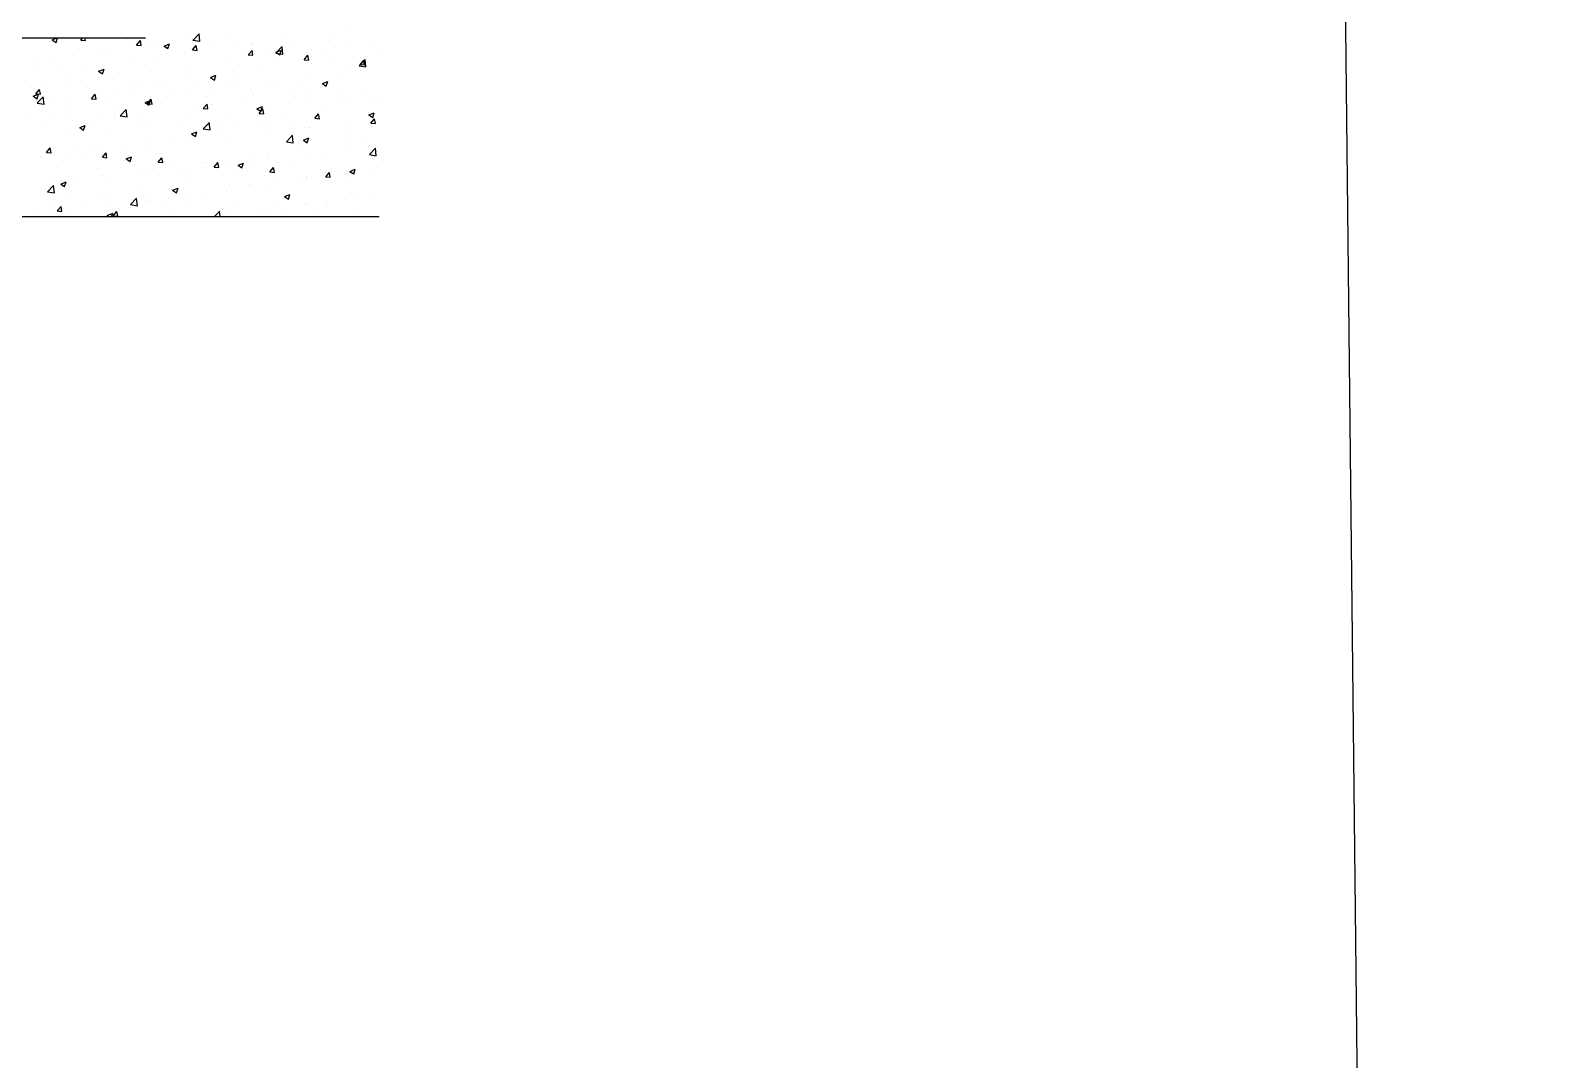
# Model space of a CAD drawing. Header units: millimetres. Extents: x 331487 to 517269, y 198509 to 399936.
# Drawn here: x 447486 to 449434, y 321006 to 322328 of the extents above; entities that cross this region are included whole.
import ezdxf

# ---------------------------------------------------------------- set-up
doc = ezdxf.new("R2010")
doc.units = ezdxf.units.MM
doc.header["$MEASUREMENT"] = 0
doc.layers.add('9th_Column', color=2, linetype='Continuous', lineweight=25)
doc.layers.add('9th_plot boundry', color=1, linetype='Continuous')
doc.layers.add('COLUMN', color=6, linetype='Continuous')

msp = doc.modelspace()

# ---------------------------------------------------------------- linework, layer by layer
at = {"layer": '9th_Column'}
for p, q in [((443134.3, 322318.5), (447634.5, 322318.5)), ((447934.5, 322088.7), (442904.3, 322088.5))]:
    msp.add_line(p, q, dxfattribs=at)
at = {"layer": '9th_plot boundry'}
msp.add_line((449434.4, 299006.3), (448946.6, 343103.6), dxfattribs=at)
msp.add_lwpolyline([(448946.6, 343103.6), (414422.2, 340817.1, 0.386106), (408845.6, 334960.7), (408845.6, 299960.7), (449434.4, 299006.3)], format="xyb", close=True, dxfattribs=at)
at = {"layer": 'COLUMN', "color": 2, "linetype": 'Continuous'}
for p, q in [((447899.2, 322328), (447899.2, 322328)), ((447514.5, 322316.1), (447520.8, 322318.5)), ((447514.5, 322316.1), (447519.4, 322312.7)), ((447519.4, 322312.7), (447521.4, 322318.5)), ((447522.3, 322314.3), (447522.3, 322314.3)), ((447547.3, 322317.6), (447547.3, 322317.6)), ((447551.2, 322315.6), (447553.7, 322318.5)), ((447551.2, 322315.6), (447557.2, 322315)), ((447557.2, 322315), (447556.5, 322318.5)), ((447611.5, 322316.8), (447611.5, 322316.8)), ((447622.9, 322309.3), (447627.8, 322315)), ((447622.9, 322309.3), (447628.9, 322308.8)), ((447628.9, 322308.7), (447627.8, 322315)), ((447634.2, 322315.2), (447634.2, 322315.2)), ((447643.2, 322309.2), (447643.2, 322309.2)), ((447658.2, 322308.1), (447665.2, 322310.7)), ((447658.2, 322308.1), (447663.1, 322304.7)), ((447663.1, 322304.7), (447665.2, 322310.7)), ((447664.8, 322314.6), (447664.8, 322314.6)), ((447692.5, 322325.3), (447692.5, 322325.3)), ((447694.6, 322316.3), (447694.6, 322316.3)), ((447694.7, 322303), (447699.5, 322308.7)), ((447695.3, 322315.7), (447704.2, 322314.3)), ((447695.4, 322315.8), (447703.2, 322323.9)), ((447700.6, 322302.5), (447699.5, 322308.7)), ((447704.2, 322314.3), (447703.1, 322323.8)), ((447718.2, 322312.3), (447718.2, 322312.3)), ((447745.1, 322322.7), (447745.1, 322322.7)), ((447748.1, 322308.1), (447748.1, 322308.1)), ((447771.6, 322310.1), (447771.6, 322310.1)), ((447773.1, 322311.4), (447773.1, 322311.4)), ((447802.1, 322299.2), (447809.9, 322307.3)), ((447810.9, 322297.7), (447809.8, 322307.2)), ((447811, 322316.4), (447811, 322316.4)), ((447825, 322307.8), (447825, 322307.8)), ((447874.2, 322324.7), (447874.2, 322324.7)), ((447897.7, 322310.3), (447897.7, 322310.3)), ((447489.5, 322288.3), (447489.5, 322288.3)), ((447517.5, 322295.2), (447517.5, 322295.2)), ((447540.8, 322295.3), (447540.8, 322295.3)), ((447575.9, 322305.2), (447575.9, 322305.2)), ((447591.3, 322301.7), (447591.3, 322301.7)), ((447622, 322291.5), (447622, 322291.5)), ((447647.1, 322294.8), (447647.1, 322294.8)), ((447685, 322299.8), (447685, 322299.8)), ((447694.7, 322303), (447700.6, 322302.5)), ((447743.9, 322289.4), (447743.9, 322289.4)), ((447766.4, 322296.7), (447771.2, 322302.5)), ((447766.4, 322296.7), (447772.4, 322296.2)), ((447772.4, 322296.2), (447771.2, 322302.5)), ((447795.8, 322296.9), (447795.8, 322296.9)), ((447801.9, 322300), (447808.9, 322302.7)), ((447801.9, 322300), (447806.9, 322296.7)), ((447802, 322299.1), (447810.9, 322297.7)), ((447806.8, 322296.7), (447808.9, 322302.7)), ((447838.1, 322290.5), (447842.9, 322296.2)), ((447838.1, 322290.5), (447844.1, 322289.9)), ((447844.1, 322289.9), (447842.9, 322296.2)), ((447847.2, 322303.9), (447847.2, 322303.9)), ((447863.3, 322295.6), (447863.3, 322295.6)), ((447872.9, 322288.5), (447872.9, 322288.5)), ((447878.4, 322305.6), (447878.4, 322305.6)), ((447908.8, 322282.6), (447916.6, 322290.8)), ((447909.8, 322284.2), (447914.7, 322289.9)), ((447910.8, 322293.5), (447910.8, 322293.5)), ((447915.8, 322283.6), (447914.7, 322289.9)), ((447917.6, 322281.2), (447916.5, 322290.7)), ((447921.6, 322305.6), (447921.6, 322305.6)), ((447931.7, 322303.3), (447931.7, 322303.3)), ((447496, 322274.9), (447496, 322274.9)), ((447521, 322278.2), (447521, 322278.2)), ((447558.9, 322283.2), (447558.9, 322283.2)), ((447574.1, 322275.8), (447581.1, 322278.5)), ((447574.1, 322275.8), (447579.1, 322272.4)), ((447579.1, 322272.4), (447581.1, 322278.5)), ((447590.1, 322268.4), (447590.1, 322268.4)), ((447642, 322275.9), (447642, 322275.9)), ((447693.4, 322283), (447693.4, 322283)), ((447717.9, 322267.8), (447724.9, 322270.5)), ((447721.8, 322268.6), (447721.8, 322268.6)), ((447722.8, 322264.4), (447724.9, 322270.5)), ((447746.7, 322275.6), (447746.7, 322275.6)), ((447746.8, 322271.9), (447746.8, 322271.9)), ((447784.7, 322276.9), (447784.7, 322276.9)), ((447805, 322285.6), (447805, 322285.6)), ((447845.9, 322270.6), (447845.9, 322270.6)), ((447847.9, 322285.2), (447847.9, 322285.2)), ((447887.3, 322273.7), (447887.3, 322273.7)), ((447896.5, 322277), (447896.5, 322277)), ((447908.7, 322282.6), (447917.6, 322281.2)), ((447909.8, 322284.2), (447915.8, 322283.7)), ((447488.2, 322255), (447488.2, 322255)), ((447493.4, 322246.6), (447498.2, 322252.4)), ((447499.3, 322246.1), (447498.2, 322252.3)), ((447506.3, 322256.8), (447506.3, 322256.8)), ((447538.6, 322268), (447538.6, 322268)), ((447539.6, 322262), (447539.6, 322262)), ((447559.7, 322254.6), (447559.7, 322254.6)), ((447592, 322265.7), (447592, 322265.7)), ((447595.7, 322252), (447595.7, 322252)), ((447613.1, 322252.3), (447613.1, 322252.3)), ((447620.8, 322255.3), (447620.8, 322255.3)), ((447630, 322255.6), (447630, 322255.6)), ((447645.4, 322263.5), (447645.4, 322263.5)), ((447658.6, 322260.3), (447658.6, 322260.3)), ((447666.4, 322250), (447666.4, 322250)), ((447688.4, 322265.6), (447688.4, 322265.6)), ((447692.2, 322249.7), (447692.2, 322249.7)), ((447698.7, 322261.2), (447698.7, 322261.2)), ((447717.9, 322267.8), (447722.8, 322264.4)), ((447742.7, 322256.1), (447742.7, 322256.1)), ((447752.1, 322259), (447752.1, 322259)), ((447770.6, 322253.6), (447770.6, 322253.6)), ((447794.6, 322263.6), (447794.6, 322263.6)), ((447805.5, 322256.7), (447805.5, 322256.7)), ((447829, 322263.7), (447829, 322263.7)), ((447846.6, 322249.1), (447846.6, 322249.1)), ((447858.9, 322254.5), (447858.9, 322254.5)), ((447861.6, 322259.8), (447868.6, 322262.5)), ((447861.6, 322259.8), (447866.5, 322256.4)), ((447866.5, 322256.4), (447868.6, 322262.5)), ((447884.5, 322254.1), (447884.5, 322254.1)), ((447912.3, 322252.2), (447912.3, 322252.2)), ((447490.1, 322243.5), (447497.1, 322246.2)), ((447490.1, 322243.5), (447495.1, 322240.2)), ((447493.4, 322246.6), (447499.3, 322246.1)), ((447494.7, 322238.7), (447494.7, 322238.7)), ((447495.1, 322240.2), (447497.1, 322246.2)), ((447495.1, 322234.8), (447504, 322233.4)), ((447495.2, 322234.9), (447503, 322243)), ((447504, 322233.4), (447502.9, 322242.9)), ((447513.4, 322235.6), (447513.4, 322235.6)), ((447532.6, 322243.7), (447532.6, 322243.7)), ((447565.1, 322240.3), (447569.9, 322246.1)), ((447565.1, 322240.3), (447571.1, 322239.8)), ((447571.1, 322239.8), (447569.9, 322246.1)), ((447571.7, 322245.6), (447571.7, 322245.6)), ((447588.9, 322235.1), (447588.9, 322235.1)), ((447633.8, 322235.5), (447640.8, 322238.2)), ((447633.8, 322235.5), (447638.8, 322232.2)), ((447636.8, 322234.1), (447641.6, 322239.8)), ((447636.8, 322234.1), (447642.8, 322233.5)), ((447638.8, 322232.2), (447640.8, 322238.2)), ((447640.8, 322242.6), (447640.8, 322242.6)), ((447642.8, 322233.5), (447641.6, 322239.8)), ((447654, 322233.6), (447654, 322233.6)), ((447695.5, 322229.2), (447695.5, 322229.2)), ((447708.5, 322227.8), (447713.4, 322233.5)), ((447712.3, 322243.6), (447712.3, 322243.6)), ((447714.5, 322227.3), (447713.4, 322233.5)), ((447719.8, 322247.8), (447719.8, 322247.8)), ((447720.5, 322232.5), (447720.5, 322232.5)), ((447758.4, 322237.5), (447758.4, 322237.5)), ((447773.2, 322245.5), (447773.2, 322245.5)), ((447777.5, 322227.5), (447784.6, 322230.2)), ((447782.5, 322224.2), (447784.5, 322230.2)), ((447793.4, 322230.3), (447793.4, 322230.3)), ((447821.6, 322245.8), (447821.6, 322245.8)), ((447826.6, 322243.3), (447826.6, 322243.3)), ((447844.7, 322237.3), (447844.7, 322237.3)), ((447880, 322241), (447880, 322241)), ((447895.2, 322243.7), (447895.2, 322243.7)), ((447925.5, 322238.7), (447925.5, 322238.7)), ((447933.4, 322238.8), (447933.4, 322238.8)), ((447487, 322221.7), (447487, 322221.7)), ((447518.7, 322217.2), (447518.7, 322217.2)), ((447537.4, 322213.6), (447537.4, 322213.6)), ((447538.4, 322228.7), (447538.4, 322228.7)), ((447569.4, 322212.6), (447569.4, 322212.6)), ((447572.1, 322214.9), (447572.1, 322214.9)), ((447594.5, 322215.9), (447594.5, 322215.9)), ((447595.7, 322223.6), (447595.7, 322223.6)), ((447601.8, 322218.2), (447610.7, 322216.9)), ((447601.9, 322218.3), (447609.7, 322226.5)), ((447610.7, 322216.9), (447609.6, 322226.4)), ((447625.5, 322212.6), (447625.5, 322212.6)), ((447632.3, 322220.9), (447632.3, 322220.9)), ((447678.8, 322210.4), (447678.8, 322210.4)), ((447690.9, 322216.4), (447690.9, 322216.4)), ((447708.5, 322227.8), (447714.5, 322227.3)), ((447708.6, 322201.8), (447716.4, 322209.9)), ((447717.4, 322200.3), (447716.3, 322209.8)), ((447741.5, 322222.8), (447741.5, 322222.8)), ((447777.5, 322227.5), (447782.5, 322224.2)), ((447780.3, 322221.5), (447785.1, 322227.3)), ((447780.3, 322221.5), (447786.2, 322221)), ((447786.2, 322221), (447785.1, 322227.2)), ((447808.8, 322218.7), (447808.8, 322218.7)), ((447852, 322215.2), (447856.8, 322221)), ((447852, 322215.2), (447858, 322214.7)), ((447858, 322214.7), (447856.8, 322221)), ((447858.2, 322214.6), (447858.2, 322214.6)), ((447867.2, 322228.7), (447867.2, 322228.7)), ((447894, 322210.4), (447894, 322210.4)), ((447921.3, 322222.9), (447921.3, 322222.9)), ((447921.3, 322219.5), (447928.3, 322222.2)), ((447921.3, 322219.5), (447926.2, 322216.2)), ((447923.7, 322209), (447928.5, 322214.7)), ((447926.2, 322216.2), (447928.3, 322222.2)), ((447929.7, 322208.4), (447928.5, 322214.7)), ((447506.3, 322204.3), (447506.3, 322204.3)), ((447537.1, 322195.5), (447537.1, 322195.5)), ((447549.8, 322203.3), (447556.8, 322206)), ((447549.8, 322203.3), (447554.8, 322199.9)), ((447554.8, 322199.9), (447556.8, 322206)), ((447587.7, 322201.9), (447587.7, 322201.9)), ((447639.6, 322209.4), (447639.6, 322209.4)), ((447692.2, 322198.6), (447692.2, 322198.6)), ((447693.5, 322195.3), (447700.5, 322198)), ((447693.5, 322195.3), (447698.5, 322191.9)), ((447694.2, 322193.1), (447694.2, 322193.1)), ((447698.5, 322191.9), (447700.5, 322198)), ((447708.6, 322201.7), (447717.4, 322200.3)), ((447732.1, 322198), (447732.1, 322198)), ((447732.2, 322208.1), (447732.2, 322208.1)), ((447750.5, 322208.6), (447750.5, 322208.6)), ((447785.6, 322205.9), (447785.6, 322205.9)), ((447792.2, 322197), (447792.2, 322197)), ((447795.3, 322206.4), (447795.3, 322206.4)), ((447815.4, 322185.2), (447823.2, 322193.4)), ((447820.3, 322209.6), (447820.3, 322209.6)), ((447824.2, 322183.8), (447823.1, 322193.3)), ((447839, 322203.6), (447839, 322203.6)), ((447843.5, 322204), (447843.5, 322204)), ((447892.4, 322201.4), (447892.4, 322201.4)), ((447923.7, 322209), (447929.7, 322208.4)), ((447507.2, 322171.4), (447512.1, 322177.1)), ((447507.2, 322171.4), (447513.2, 322170.9)), ((447513.2, 322170.9), (447512.1, 322177.1)), ((447543.1, 322173.2), (447543.1, 322173.2)), ((447568.2, 322176.5), (447568.2, 322176.5)), ((447575.6, 322178.6), (447575.6, 322178.6)), ((447579, 322165.1), (447583.8, 322170.9)), ((447584.9, 322164.6), (447583.8, 322170.9)), ((447606, 322181.4), (447606, 322181.4)), ((447633.9, 322188.6), (447633.9, 322188.6)), ((447638.4, 322176.1), (447638.4, 322176.1)), ((447669.2, 322189.8), (447669.2, 322189.8)), ((447689.7, 322183.1), (447689.7, 322183.1)), ((447740.2, 322189.5), (447740.2, 322189.5)), ((447815.3, 322185.1), (447824.2, 322183.8)), ((447831.9, 322175.2), (447831.9, 322175.2)), ((447837.2, 322187.3), (447844.2, 322190)), ((447837.2, 322187.3), (447842.2, 322183.9)), ((447842.2, 322183.9), (447844.2, 322190)), ((447842.3, 322170.8), (447842.3, 322170.8)), ((447892.8, 322177.2), (447892.8, 322177.2)), ((447895, 322183.5), (447895, 322183.5)), ((447920, 322186.8), (447920, 322186.8)), ((447921.3, 322179), (447921.3, 322179)), ((447922.1, 322168.7), (447929.9, 322176.8)), ((447930.9, 322167.2), (447929.8, 322176.7)), ((447499.2, 322166.1), (447499.2, 322166.1)), ((447517.2, 322168.6), (447517.2, 322168.6)), ((447520.3, 322152.6), (447520.3, 322152.6)), ((447535.9, 322162.2), (447535.9, 322162.2)), ((447552.6, 322163.8), (447552.6, 322163.8)), ((447579, 322165.1), (447584.9, 322164.6)), ((447586.4, 322168.6), (447586.4, 322168.6)), ((447606, 322161.5), (447606, 322161.5)), ((447609.5, 322163), (447616.5, 322165.7)), ((447609.5, 322163), (447614.5, 322159.7)), ((447614.5, 322159.7), (447616.5, 322165.7)), ((447650.7, 322158.8), (447655.5, 322164.6)), ((447650.7, 322158.8), (447656.7, 322158.3)), ((447656.7, 322158.3), (447655.5, 322164.6)), ((447659.4, 322159.3), (447659.4, 322159.3)), ((447667.9, 322153.6), (447667.9, 322153.6)), ((447705.8, 322158.6), (447705.8, 322158.6)), ((447712.8, 322157), (447712.8, 322157)), ((447722.4, 322152.6), (447727.2, 322158.3)), ((447722.4, 322152.6), (447728.4, 322152)), ((447728.4, 322152), (447727.2, 322158.3)), ((447739, 322156.2), (447739, 322156.2)), ((447753.2, 322155), (447760.2, 322157.7)), ((447753.2, 322155), (447758.2, 322151.7)), ((447758.2, 322151.7), (447760.2, 322157.7)), ((447766.1, 322154.8), (447766.1, 322154.8)), ((447768.9, 322166.9), (447768.9, 322166.9)), ((447791, 322163.7), (447791, 322163.7)), ((447794, 322170.2), (447794, 322170.2)), ((447794.1, 322146.3), (447799, 322152)), ((447800.1, 322145.8), (447799, 322152)), ((447804.7, 322159), (447804.7, 322159)), ((447819.5, 322152.5), (447819.5, 322152.5)), ((447863, 322169), (447863, 322169)), ((447922, 322168.6), (447930.9, 322167.2)), ((447931.6, 322152.3), (447931.6, 322152.3)), ((447516.8, 322133.7), (447516.8, 322133.7)), ((447525.5, 322130.8), (447532.5, 322133.5)), ((447530.5, 322127.4), (447532.5, 322133.5)), ((447541.9, 322137), (447541.9, 322137)), ((447573.7, 322150.4), (447573.7, 322150.4)), ((447579.7, 322142), (447579.7, 322142)), ((447585.2, 322135.3), (447585.2, 322135.3)), ((447627.1, 322148.1), (447627.1, 322148.1)), ((447637.2, 322142.8), (447637.2, 322142.8)), ((447642.9, 322150.3), (447642.9, 322150.3)), ((447680.5, 322145.9), (447680.5, 322145.9)), ((447688.1, 322139), (447688.1, 322139)), ((447688.5, 322149.8), (447688.5, 322149.8)), ((447733.8, 322143.6), (447733.8, 322143.6)), ((447746.4, 322149), (447746.4, 322149)), ((447787.2, 322141.3), (447787.2, 322141.3)), ((447794.1, 322146.3), (447800.1, 322145.8)), ((447805.5, 322135.8), (447805.5, 322135.8)), ((447828.7, 322137), (447828.7, 322137)), ((447840.6, 322139.1), (447840.6, 322139.1)), ((447841.1, 322137.5), (447841.1, 322137.5)), ((447865.9, 322140), (447870.7, 322145.8)), ((447865.9, 322140), (447871.8, 322139.5)), ((447868.7, 322144.1), (447868.7, 322144.1)), ((447871.8, 322139.5), (447870.7, 322145.8)), ((447872.9, 322150.3), (447872.9, 322150.3)), ((447887, 322147), (447887, 322147)), ((447891.6, 322143.9), (447891.6, 322143.9)), ((447893.7, 322147.4), (447893.7, 322147.4)), ((447894, 322136.8), (447894, 322136.8)), ((447896.9, 322147), (447903.9, 322149.7)), ((447896.9, 322147), (447901.9, 322143.7)), ((447901.9, 322143.6), (447903.9, 322149.7)), ((447926.3, 322148), (447926.3, 322148)), ((447508.4, 322120.8), (447517.3, 322119.5)), ((447508.5, 322120.9), (447516.2, 322129)), ((447517.3, 322119.5), (447516.1, 322129)), ((447525.5, 322130.8), (447530.5, 322127.4)), ((447532.7, 322113), (447532.7, 322113)), ((447534.7, 322128.9), (447534.7, 322128.9)), ((447571.4, 322118.9), (447571.4, 322118.9)), ((447615.2, 322104.4), (447623, 322112.5)), ((447624, 322102.9), (447622.9, 322112.4)), ((447629.7, 322129), (447629.7, 322129)), ((447641.6, 322114.2), (447641.6, 322114.2)), ((447669.2, 322122.8), (447676.2, 322125.4)), ((447669.2, 322122.8), (447674.2, 322119.4)), ((447674.2, 322119.4), (447676.2, 322125.4)), ((447679.5, 322119.2), (447679.5, 322119.2)), ((447687.3, 322116.5), (447687.3, 322116.5)), ((447712, 322117), (447712, 322117)), ((447737.8, 322122.9), (447737.8, 322122.9)), ((447742.6, 322127.5), (447742.6, 322127.5)), ((447767.7, 322130.8), (447767.7, 322130.8)), ((447770.3, 322127), (447770.3, 322127)), ((447789.7, 322130.4), (447789.7, 322130.4)), ((447812.9, 322114.8), (447819.9, 322117.4)), ((447812.9, 322114.8), (447817.9, 322111.4)), ((447817.9, 322111.4), (447819.9, 322117.4)), ((447905.3, 322112.9), (447905.3, 322112.9)), ((447490.5, 322094.3), (447490.5, 322094.3)), ((447513.1, 322108.9), (447513.1, 322108.9)), ((447515.5, 322097.6), (447515.5, 322097.6)), ((447521.1, 322096.2), (447525.9, 322101.9)), ((447521.1, 322096.2), (447527.1, 322095.6)), ((447527.1, 322095.6), (447525.9, 322101.9)), ((447533.5, 322095.6), (447533.5, 322095.6)), ((447553.4, 322102.6), (447553.4, 322102.6)), ((447584, 322102), (447584, 322102)), ((447585.2, 322090.5), (447592.2, 322093.2)), ((447586.1, 322110.7), (447586.1, 322110.7)), ((447590.7, 322088.7), (447592.2, 322093.2)), ((447592.8, 322089.9), (447597.7, 322095.6)), ((447595.4, 322097), (447595.4, 322097)), ((447598.8, 322089.4), (447597.7, 322095.6)), ((447615.1, 322104.3), (447624, 322102.9)), ((447616.6, 322110.9), (447616.6, 322110.9)), ((447635.9, 322109.5), (447635.9, 322109.5)), ((447639.5, 322108.5), (447639.5, 322108.5)), ((447653.7, 322107), (447653.7, 322107)), ((447692.9, 322106.2), (447692.9, 322106.2)), ((447722.7, 322088.7), (447729.7, 322095.9)), ((447730.4, 322088.7), (447729.6, 322095.8)), ((447746.2, 322103.9), (447746.2, 322103.9)), ((447779.2, 322096.3), (447779.2, 322096.3)), ((447788.5, 322097.1), (447788.5, 322097.1)), ((447799.6, 322101.7), (447799.6, 322101.7)), ((447839.9, 322104.2), (447839.9, 322104.2)), ((447842.4, 322104.6), (447842.4, 322104.6)), ((447853, 322099.4), (447853, 322099.4)), ((447866.9, 322102), (447866.9, 322102)), ((447867.4, 322107.9), (447867.4, 322107.9)), ((447890.4, 322110.6), (447890.4, 322110.6)), ((447906.4, 322097.2), (447906.4, 322097.2)), ((447925.2, 322112), (447925.2, 322112)), ((447585.2, 322090.5), (447587.9, 322088.7)), ((447592.8, 322089.9), (447598.8, 322089.4)), ((447668.8, 322088.7), (447669.4, 322089.4)), ((447669.5, 322088.7), (447669.4, 322089.4)), ((447736.6, 322089.6), (447736.6, 322089.6)), ((447741.4, 322091.3), (447741.4, 322091.3)), ((447808.5, 322092), (447808.5, 322092))]:
    msp.add_line(p, q, dxfattribs=at)

doc.saveas('drawing.dxf')
